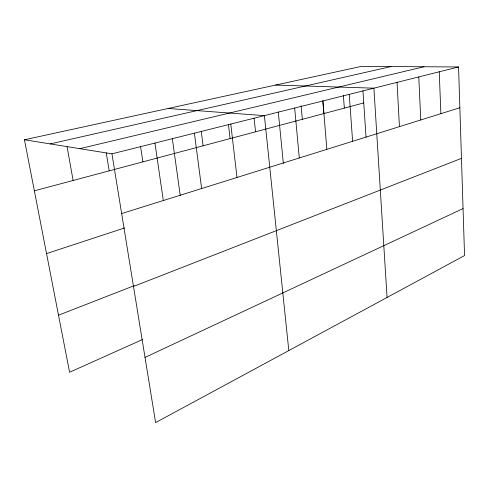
<?xml version="1.0" encoding="UTF-8"?>
<svg xmlns="http://www.w3.org/2000/svg" width="489" height="489" viewBox="0 0 489 489"><rect width="100%" height="100%" fill="white"/><g stroke="black" fill="none" stroke-linecap="round" stroke-linejoin="round"><path stroke-width="0.73" d="M145.019 357.416L463.059 208.589M142.794 339.415L69.585 372.251L24.45 139.768L361.298 66.4L458.56 66.956L464.55 255.558L155.612 422.6L111.95 153.833L24.45 139.768M58.509 315.203L134.084 285.723M133.491 286.45L461.463 158.363M46.547 253.583L124.707 227.923M121.651 213.565L459.856 107.739M34.358 190.82L363.743 102.934M111.95 153.833L458.56 66.956M79.786 148.662L424.012 66.755M50.214 143.907L391.035 66.571M275.619 85.062L373.896 88.173L387.068 297.453M168.137 108.472L264.39 115.624L288.81 350.576M67.097 146.804L73.118 180.478M106.254 152.916L109.2 170.85M140.508 146.162L142.88 161.865M154.934 143.063L163.314 200.533M172.305 138.46L180.264 195.686M194.402 133.167L201.633 188.54M201.254 131.48L203.088 145.801M228.424 124.42L230.093 138.595M230.771 124.053L237.006 177.47M254.091 118.252L255.558 131.798M278.272 111.944L283.351 163.424M294.671 108.032L299.292 157.978M301.12 105.71L302.343 119.316M322.887 100.96L326.854 149.353M322.844 100.789L323.889 113.57M343.382 95.392L344.329 108.112M349.238 94.359L352.618 141.29M362.93 90.758L366.035 137.165M397.031 82.378L399.44 126.639M418.773 76.926L420.766 119.964M439.244 71.797L440.87 113.674"/></g></svg>
